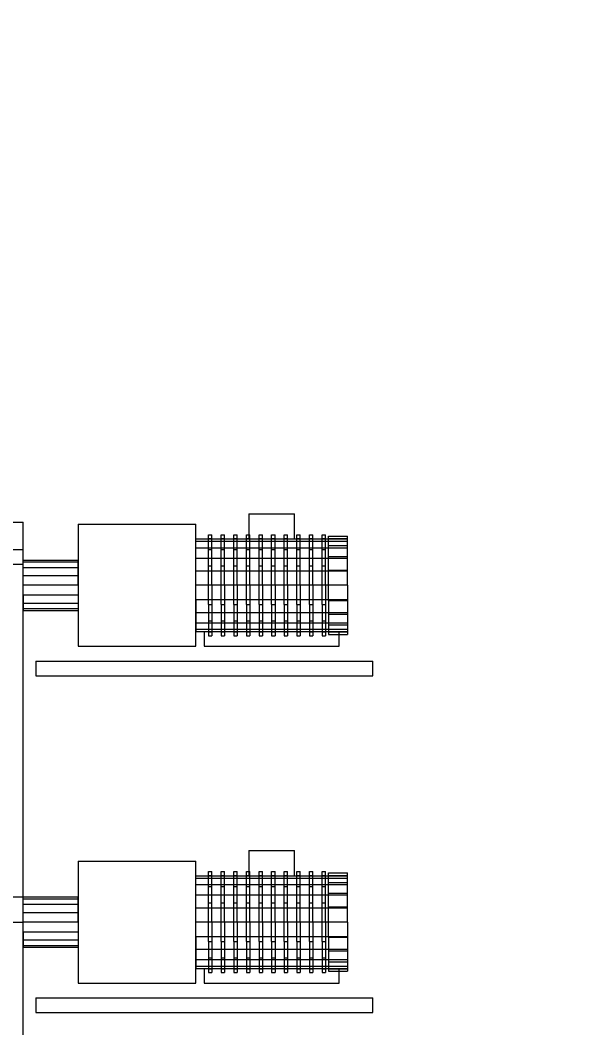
# Model space of a CAD drawing. Header units: millimetres. Extents: x -191664 to 191490, y -197311 to 10263.
# Drawn here: x 21097 to 22429, y -124401 to -122008 of the extents above; entities that cross this region are included whole.
import ezdxf

# ---------------------------------------------------------------- set-up
doc = ezdxf.new("R2010")
doc.units = ezdxf.units.MM
doc.layers.add('DET_secador_lateral', color=7, linetype='Continuous', lineweight=0)
doc.layers.add('R15_COTAS_TRANSPORTE_P', color=1, linetype='Continuous', lineweight=0)
doc.dimstyles.new('PLANTA_20', dxfattribs={"dimtxt": 50, "dimasz": 30, "dimexe": 30, "dimexo": 16, "dimgap": 20, "dimtad": 1, "dimtih": 1, "dimtoh": 1, "dimdec": 1, "dimzin": 0, "dimdsep": 46, "dimcen": 0.09, "dimadec": 0, "dimazin": 0, "dimtfac": 1, "dimtdec": 4, "dimtofl": 0, "dimtmove": 0, "dimatfit": 3, "dimfxl": 1, "dimtolj": 1, "dimtzin": 0, "dimarcsym": 0})

# ---------------------------------------------------------------- blocks, each defined once
blk = doc.blocks.new('*D133')
at = {"layer": 'Defpoints', "color": 0, "transparency": 16777216}
for p in [(439.7, -194148), (217.9, -194406.1), (-500, -194490), (-500, -194490), (500, -194490)]:
    blk.add_point(p, dxfattribs=at)
at = {"layer": 'R15_COTAS_TRANSPORTE_P', "color": 0, "lineweight": -2, "transparency": 16777216}
blk.add_arc((-500, -194490), 722.8, 2.3783, 17.6217, dxfattribs=at)
at = {"layer": 'R15_COTAS_TRANSPORTE_P', "color": 0, "transparency": 16777216}
for points in [[(184.1, -194272.8), (193.6, -194269.6), (179.2, -194242.8)], [(227.1, -194459.9), (217.2, -194460.1), (222.8, -194490)]]:
    blk.add_solid(points, dxfattribs=at)

msp = doc.modelspace()

# ---------------------------------------------------------------- linework, layer by layer
at = {"layer": 'DET_secador_lateral', "color": 251, "true_color": 0x536a64}
for p, q in [((1104.71, -123200), (21104.71, -123200)), ((21104.71, -123300), (21104.71, -123200)), ((1104.71, -123300), (21104.71, -123300)), ((21004.71, -123300), (21104.71, -123300)), ((21104.71, -125550), (21104.71, -123300)), ((21534.71, -123460), (21854.71, -123460)), ((21534.71, -123460), (21534.71, -123495)), ((21854.71, -123495), (21854.71, -123460)), ((21534.71, -123495), (21854.71, -123495)), ((21134.71, -123530), (21934.71, -123530)), ((21134.71, -123530), (21134.71, -123565)), ((21934.71, -123565), (21934.71, -123530)), ((21134.71, -123565), (21934.71, -123565)), ((1104.71, -124090), (21104.71, -124090)), ((21104.71, -124150), (21104.71, -124090)), ((1104.71, -124150), (21104.71, -124150)), ((21534.71, -124260), (21854.71, -124260)), ((21534.71, -124260), (21534.71, -124295)), ((21854.71, -124295), (21854.71, -124260)), ((21534.71, -124295), (21854.71, -124295)), ((21134.71, -124330), (21934.71, -124330)), ((21134.71, -124330), (21134.71, -124365)), ((21934.71, -124365), (21934.71, -124330)), ((21134.71, -124365), (21934.71, -124365))]:
    msp.add_line(p, q, dxfattribs=at)
at = {"layer": 'DET_secador_lateral', "color": 142, "true_color": 0x159eb4}
for p, q in [((21640.71, -123180), (21748.71, -123180)), ((21640.71, -123180), (21640.71, -123240)), ((21748.71, -123240), (21748.71, -123180)), ((21234.71, -123205), (21514.71, -123205)), ((21234.71, -123205), (21234.71, -123495)), ((21514.71, -123495), (21514.71, -123205)), ((21514.71, -123245.38), (21514.71, -123240)), ((21514.71, -123240), (21874.71, -123240)), ((21514.71, -123261.01), (21514.71, -123245.38)), ((21514.71, -123245.38), (21874.71, -123245.38)), ((21544.71, -123239.23), (21544.71, -123230.1)), ((21544.71, -123230.1), (21552.71, -123230.1)), ((21544.71, -123265.22), (21544.71, -123239.23)), ((21544.71, -123239.23), (21552.71, -123239.23)), ((21552.71, -123239.23), (21552.71, -123230.1)), ((21552.71, -123265.22), (21552.71, -123239.23)), ((21574.71, -123239.23), (21574.71, -123230.1)), ((21574.71, -123230.1), (21582.71, -123230.1)), ((21574.71, -123265.22), (21574.71, -123239.23)), ((21574.71, -123239.23), (21582.71, -123239.23)), ((21582.71, -123239.23), (21582.71, -123230.1)), ((21582.71, -123265.22), (21582.71, -123239.23)), ((21604.71, -123239.23), (21604.71, -123230.1)), ((21604.71, -123230.1), (21612.71, -123230.1)), ((21604.71, -123265.22), (21604.71, -123239.23)), ((21604.71, -123239.23), (21612.71, -123239.23)), ((21612.71, -123239.23), (21612.71, -123230.1)), ((21612.71, -123265.22), (21612.71, -123239.23)), ((21634.71, -123239.23), (21634.71, -123230.1)), ((21634.71, -123230.1), (21642.71, -123230.1)), ((21634.71, -123265.22), (21634.71, -123239.23)), ((21634.71, -123239.23), (21642.71, -123239.23)), ((21640.71, -123240), (21748.71, -123240)), ((21642.71, -123239.23), (21642.71, -123230.1)), ((21642.71, -123265.22), (21642.71, -123239.23)), ((21664.71, -123239.23), (21664.71, -123230.1)), ((21664.71, -123230.1), (21672.71, -123230.1)), ((21664.71, -123265.22), (21664.71, -123239.23)), ((21664.71, -123239.23), (21672.71, -123239.23)), ((21672.71, -123239.23), (21672.71, -123230.1)), ((21672.71, -123265.22), (21672.71, -123239.23)), ((21694.71, -123239.23), (21694.71, -123230.1)), ((21694.71, -123230.1), (21702.71, -123230.1)), ((21694.71, -123265.22), (21694.71, -123239.23)), ((21694.71, -123239.23), (21702.71, -123239.23)), ((21702.71, -123239.23), (21702.71, -123230.1)), ((21702.71, -123265.22), (21702.71, -123239.23)), ((21724.71, -123239.23), (21724.71, -123230.1)), ((21724.71, -123230.1), (21732.71, -123230.1)), ((21724.71, -123265.22), (21724.71, -123239.23)), ((21724.71, -123239.23), (21732.71, -123239.23)), ((21732.71, -123239.23), (21732.71, -123230.1)), ((21732.71, -123265.22), (21732.71, -123239.23)), ((21754.71, -123239.23), (21754.71, -123230.1)), ((21754.71, -123230.1), (21762.71, -123230.1)), ((21754.71, -123265.22), (21754.71, -123239.23)), ((21754.71, -123239.23), (21762.71, -123239.23)), ((21762.71, -123239.23), (21762.71, -123230.1)), ((21762.71, -123265.22), (21762.71, -123239.23)), ((21784.71, -123239.23), (21784.71, -123230.1)), ((21784.71, -123230.1), (21792.71, -123230.1)), ((21784.71, -123265.22), (21784.71, -123239.23)), ((21784.71, -123239.23), (21792.71, -123239.23)), ((21792.71, -123239.23), (21792.71, -123230.1)), ((21792.71, -123265.22), (21792.71, -123239.23)), ((21814.71, -123239.23), (21814.71, -123230.1)), ((21814.71, -123230.1), (21822.71, -123230.1)), ((21814.71, -123265.22), (21814.71, -123239.23)), ((21814.71, -123239.23), (21822.71, -123239.23)), ((21822.71, -123239.23), (21822.71, -123230.1)), ((21822.71, -123265.22), (21822.71, -123239.23)), ((21874.71, -123245.38), (21874.71, -123240)), ((21874.71, -123261.01), (21874.71, -123245.38)), ((21514.71, -123285.34), (21514.71, -123261.01)), ((21514.71, -123261.01), (21874.71, -123261.01)), ((21544.71, -123304.12), (21544.71, -123265.22)), ((21544.71, -123265.22), (21552.71, -123265.22)), ((21552.71, -123304.12), (21552.71, -123265.22)), ((21574.71, -123304.12), (21574.71, -123265.22)), ((21574.71, -123265.22), (21582.71, -123265.22)), ((21582.71, -123304.12), (21582.71, -123265.22)), ((21604.71, -123304.12), (21604.71, -123265.22)), ((21604.71, -123265.22), (21612.71, -123265.22)), ((21612.71, -123304.12), (21612.71, -123265.22)), ((21634.71, -123304.12), (21634.71, -123265.22)), ((21634.71, -123265.22), (21642.71, -123265.22)), ((21642.71, -123304.12), (21642.71, -123265.22)), ((21664.71, -123304.12), (21664.71, -123265.22)), ((21664.71, -123265.22), (21672.71, -123265.22)), ((21672.71, -123304.12), (21672.71, -123265.22)), ((21694.71, -123304.12), (21694.71, -123265.22)), ((21694.71, -123265.22), (21702.71, -123265.22)), ((21702.71, -123304.12), (21702.71, -123265.22)), ((21724.71, -123304.12), (21724.71, -123265.22)), ((21724.71, -123265.22), (21732.71, -123265.22)), ((21732.71, -123304.12), (21732.71, -123265.22)), ((21754.71, -123304.12), (21754.71, -123265.22)), ((21754.71, -123265.22), (21762.71, -123265.22)), ((21762.71, -123304.12), (21762.71, -123265.22)), ((21784.71, -123304.12), (21784.71, -123265.22)), ((21784.71, -123265.22), (21792.71, -123265.22)), ((21792.71, -123304.12), (21792.71, -123265.22)), ((21814.71, -123304.12), (21814.71, -123265.22)), ((21814.71, -123265.22), (21822.71, -123265.22)), ((21822.71, -123304.12), (21822.71, -123265.22)), ((21874.71, -123285.34), (21874.71, -123261.01)), ((21514.71, -123316.01), (21514.71, -123285.34)), ((21514.71, -123285.34), (21874.71, -123285.34)), ((21874.71, -123316.01), (21874.71, -123285.34)), ((21514.71, -123350), (21514.71, -123316.01)), ((21514.71, -123316.01), (21874.71, -123316.01)), ((21544.71, -123350), (21544.71, -123304.12)), ((21544.71, -123304.12), (21552.71, -123304.12)), ((21552.71, -123350), (21552.71, -123304.12)), ((21574.71, -123350), (21574.71, -123304.12)), ((21574.71, -123304.12), (21582.71, -123304.12)), ((21582.71, -123350), (21582.71, -123304.12)), ((21604.71, -123350), (21604.71, -123304.12)), ((21604.71, -123304.12), (21612.71, -123304.12)), ((21612.71, -123350), (21612.71, -123304.12)), ((21634.71, -123350), (21634.71, -123304.12)), ((21634.71, -123304.12), (21642.71, -123304.12)), ((21642.71, -123350), (21642.71, -123304.12)), ((21664.71, -123350), (21664.71, -123304.12)), ((21664.71, -123304.12), (21672.71, -123304.12)), ((21672.71, -123350), (21672.71, -123304.12)), ((21694.71, -123350), (21694.71, -123304.12)), ((21694.71, -123304.12), (21702.71, -123304.12)), ((21702.71, -123350), (21702.71, -123304.12)), ((21724.71, -123350), (21724.71, -123304.12)), ((21724.71, -123304.12), (21732.71, -123304.12)), ((21732.71, -123350), (21732.71, -123304.12)), ((21754.71, -123350), (21754.71, -123304.12)), ((21754.71, -123304.12), (21762.71, -123304.12)), ((21762.71, -123350), (21762.71, -123304.12)), ((21784.71, -123350), (21784.71, -123304.12)), ((21784.71, -123304.12), (21792.71, -123304.12)), ((21792.71, -123350), (21792.71, -123304.12)), ((21814.71, -123350), (21814.71, -123304.12)), ((21814.71, -123304.12), (21822.71, -123304.12)), ((21822.71, -123350), (21822.71, -123304.12)), ((21874.71, -123350), (21874.71, -123316.01)), ((21514.71, -123383.99), (21514.71, -123350)), ((21874.71, -123350), (21514.71, -123350)), ((21544.71, -123395.88), (21544.71, -123350)), ((21552.71, -123350), (21544.71, -123350)), ((21552.71, -123350), (21552.71, -123395.88)), ((21574.71, -123395.88), (21574.71, -123350)), ((21582.71, -123350), (21574.71, -123350)), ((21582.71, -123350), (21582.71, -123395.88)), ((21604.71, -123395.88), (21604.71, -123350)), ((21612.71, -123350), (21604.71, -123350)), ((21612.71, -123350), (21612.71, -123395.88)), ((21634.71, -123395.88), (21634.71, -123350)), ((21642.71, -123350), (21634.71, -123350)), ((21642.71, -123350), (21642.71, -123395.88)), ((21664.71, -123395.88), (21664.71, -123350)), ((21672.71, -123350), (21664.71, -123350)), ((21672.71, -123350), (21672.71, -123395.88)), ((21694.71, -123395.88), (21694.71, -123350)), ((21702.71, -123350), (21694.71, -123350)), ((21702.71, -123350), (21702.71, -123395.88)), ((21724.71, -123395.88), (21724.71, -123350)), ((21732.71, -123350), (21724.71, -123350)), ((21732.71, -123350), (21732.71, -123395.88)), ((21754.71, -123395.88), (21754.71, -123350)), ((21762.71, -123350), (21754.71, -123350)), ((21762.71, -123350), (21762.71, -123395.88)), ((21784.71, -123395.88), (21784.71, -123350)), ((21792.71, -123350), (21784.71, -123350)), ((21792.71, -123350), (21792.71, -123395.88)), ((21814.71, -123395.88), (21814.71, -123350)), ((21822.71, -123350), (21814.71, -123350)), ((21822.71, -123350), (21822.71, -123395.88)), ((21874.71, -123350), (21874.71, -123383.99)), ((21514.71, -123383.99), (21514.71, -123414.66)), ((21514.71, -123383.99), (21874.71, -123383.99)), ((21874.71, -123383.99), (21874.71, -123414.66)), ((21514.71, -123414.66), (21514.71, -123438.99)), ((21514.71, -123414.66), (21874.71, -123414.66)), ((21544.71, -123395.88), (21544.71, -123434.78)), ((21544.71, -123395.88), (21552.71, -123395.88)), ((21552.71, -123395.88), (21552.71, -123434.78)), ((21574.71, -123395.88), (21574.71, -123434.78)), ((21574.71, -123395.88), (21582.71, -123395.88)), ((21582.71, -123395.88), (21582.71, -123434.78)), ((21604.71, -123395.88), (21604.71, -123434.78)), ((21604.71, -123395.88), (21612.71, -123395.88)), ((21612.71, -123395.88), (21612.71, -123434.78)), ((21634.71, -123395.88), (21634.71, -123434.78)), ((21634.71, -123395.88), (21642.71, -123395.88)), ((21642.71, -123395.88), (21642.71, -123434.78)), ((21664.71, -123395.88), (21664.71, -123434.78)), ((21664.71, -123395.88), (21672.71, -123395.88)), ((21672.71, -123395.88), (21672.71, -123434.78)), ((21694.71, -123395.88), (21694.71, -123434.78)), ((21694.71, -123395.88), (21702.71, -123395.88)), ((21702.71, -123395.88), (21702.71, -123434.78)), ((21724.71, -123395.88), (21724.71, -123434.78)), ((21724.71, -123395.88), (21732.71, -123395.88)), ((21732.71, -123395.88), (21732.71, -123434.78)), ((21754.71, -123395.88), (21754.71, -123434.78)), ((21754.71, -123395.88), (21762.71, -123395.88)), ((21762.71, -123395.88), (21762.71, -123434.78)), ((21784.71, -123395.88), (21784.71, -123434.78)), ((21784.71, -123395.88), (21792.71, -123395.88)), ((21792.71, -123395.88), (21792.71, -123434.78)), ((21814.71, -123395.88), (21814.71, -123434.78)), ((21814.71, -123395.88), (21822.71, -123395.88)), ((21822.71, -123395.88), (21822.71, -123434.78)), ((21874.71, -123414.66), (21874.71, -123438.99)), ((21514.71, -123438.99), (21514.71, -123454.62)), ((21514.71, -123438.99), (21874.71, -123438.99)), ((21544.71, -123434.78), (21544.71, -123460.77)), ((21544.71, -123434.78), (21552.71, -123434.78)), ((21552.71, -123434.78), (21552.71, -123460.77)), ((21574.71, -123434.78), (21574.71, -123460.77)), ((21574.71, -123434.78), (21582.71, -123434.78)), ((21582.71, -123434.78), (21582.71, -123460.77)), ((21604.71, -123434.78), (21604.71, -123460.77)), ((21604.71, -123434.78), (21612.71, -123434.78)), ((21612.71, -123434.78), (21612.71, -123460.77)), ((21634.71, -123434.78), (21634.71, -123460.77)), ((21634.71, -123434.78), (21642.71, -123434.78)), ((21642.71, -123434.78), (21642.71, -123460.77)), ((21664.71, -123434.78), (21664.71, -123460.77)), ((21664.71, -123434.78), (21672.71, -123434.78)), ((21672.71, -123434.78), (21672.71, -123460.77)), ((21694.71, -123434.78), (21694.71, -123460.77)), ((21694.71, -123434.78), (21702.71, -123434.78)), ((21702.71, -123434.78), (21702.71, -123460.77)), ((21724.71, -123434.78), (21724.71, -123460.77)), ((21724.71, -123434.78), (21732.71, -123434.78)), ((21732.71, -123434.78), (21732.71, -123460.77)), ((21754.71, -123434.78), (21754.71, -123460.77)), ((21754.71, -123434.78), (21762.71, -123434.78)), ((21762.71, -123434.78), (21762.71, -123460.77)), ((21784.71, -123434.78), (21784.71, -123460.77)), ((21784.71, -123434.78), (21792.71, -123434.78)), ((21792.71, -123434.78), (21792.71, -123460.77)), ((21814.71, -123434.78), (21814.71, -123460.77)), ((21814.71, -123434.78), (21822.71, -123434.78)), ((21822.71, -123434.78), (21822.71, -123460.77)), ((21874.71, -123438.99), (21874.71, -123454.62)), ((21514.71, -123454.62), (21514.71, -123460)), ((21514.71, -123454.62), (21874.71, -123454.62)), ((21514.71, -123460), (21874.71, -123460)), ((21544.71, -123460.77), (21544.71, -123469.9)), ((21544.71, -123460.77), (21552.71, -123460.77)), ((21552.71, -123460.77), (21552.71, -123469.9)), ((21574.71, -123460.77), (21574.71, -123469.9)), ((21574.71, -123460.77), (21582.71, -123460.77)), ((21582.71, -123460.77), (21582.71, -123469.9)), ((21604.71, -123460.77), (21604.71, -123469.9)), ((21604.71, -123460.77), (21612.71, -123460.77)), ((21612.71, -123460.77), (21612.71, -123469.9)), ((21634.71, -123460.77), (21634.71, -123469.9)), ((21634.71, -123460.77), (21642.71, -123460.77)), ((21642.71, -123460.77), (21642.71, -123469.9)), ((21664.71, -123460.77), (21664.71, -123469.9)), ((21664.71, -123460.77), (21672.71, -123460.77)), ((21672.71, -123460.77), (21672.71, -123469.9)), ((21694.71, -123460.77), (21694.71, -123469.9)), ((21694.71, -123460.77), (21702.71, -123460.77)), ((21702.71, -123460.77), (21702.71, -123469.9)), ((21724.71, -123460.77), (21724.71, -123469.9)), ((21724.71, -123460.77), (21732.71, -123460.77)), ((21732.71, -123460.77), (21732.71, -123469.9)), ((21754.71, -123460.77), (21754.71, -123469.9)), ((21754.71, -123460.77), (21762.71, -123460.77)), ((21762.71, -123460.77), (21762.71, -123469.9)), ((21784.71, -123460.77), (21784.71, -123469.9)), ((21784.71, -123460.77), (21792.71, -123460.77)), ((21792.71, -123460.77), (21792.71, -123469.9)), ((21814.71, -123460.77), (21814.71, -123469.9)), ((21814.71, -123460.77), (21822.71, -123460.77)), ((21822.71, -123460.77), (21822.71, -123469.9)), ((21874.71, -123454.62), (21874.71, -123460)), ((21544.71, -123469.9), (21552.71, -123469.9)), ((21574.71, -123469.9), (21582.71, -123469.9)), ((21604.71, -123469.9), (21612.71, -123469.9)), ((21634.71, -123469.9), (21642.71, -123469.9)), ((21664.71, -123469.9), (21672.71, -123469.9)), ((21694.71, -123469.9), (21702.71, -123469.9)), ((21724.71, -123469.9), (21732.71, -123469.9)), ((21754.71, -123469.9), (21762.71, -123469.9)), ((21784.71, -123469.9), (21792.71, -123469.9)), ((21814.71, -123469.9), (21822.71, -123469.9)), ((21234.71, -123495), (21514.71, -123495)), ((21640.71, -123980), (21748.71, -123980)), ((21640.71, -123980), (21640.71, -124040)), ((21748.71, -124040), (21748.71, -123980)), ((21234.71, -124005), (21514.71, -124005)), ((21234.71, -124005), (21234.71, -124295)), ((21514.71, -124295), (21514.71, -124005)), ((21544.71, -124039.23), (21544.71, -124030.1)), ((21544.71, -124030.1), (21552.71, -124030.1)), ((21552.71, -124039.23), (21552.71, -124030.1)), ((21574.71, -124039.23), (21574.71, -124030.1)), ((21574.71, -124030.1), (21582.71, -124030.1)), ((21582.71, -124039.23), (21582.71, -124030.1)), ((21604.71, -124039.23), (21604.71, -124030.1)), ((21604.71, -124030.1), (21612.71, -124030.1)), ((21612.71, -124039.23), (21612.71, -124030.1)), ((21634.71, -124039.23), (21634.71, -124030.1)), ((21634.71, -124030.1), (21642.71, -124030.1)), ((21642.71, -124039.23), (21642.71, -124030.1)), ((21664.71, -124039.23), (21664.71, -124030.1)), ((21664.71, -124030.1), (21672.71, -124030.1)), ((21672.71, -124039.23), (21672.71, -124030.1)), ((21694.71, -124039.23), (21694.71, -124030.1)), ((21694.71, -124030.1), (21702.71, -124030.1)), ((21702.71, -124039.23), (21702.71, -124030.1)), ((21724.71, -124039.23), (21724.71, -124030.1)), ((21724.71, -124030.1), (21732.71, -124030.1)), ((21732.71, -124039.23), (21732.71, -124030.1)), ((21754.71, -124039.23), (21754.71, -124030.1)), ((21754.71, -124030.1), (21762.71, -124030.1)), ((21762.71, -124039.23), (21762.71, -124030.1)), ((21784.71, -124039.23), (21784.71, -124030.1)), ((21784.71, -124030.1), (21792.71, -124030.1)), ((21792.71, -124039.23), (21792.71, -124030.1)), ((21814.71, -124039.23), (21814.71, -124030.1)), ((21814.71, -124030.1), (21822.71, -124030.1)), ((21822.71, -124039.23), (21822.71, -124030.1)), ((21514.71, -124045.38), (21514.71, -124040)), ((21514.71, -124040), (21874.71, -124040)), ((21514.71, -124061.01), (21514.71, -124045.38)), ((21514.71, -124045.38), (21874.71, -124045.38)), ((21514.71, -124085.34), (21514.71, -124061.01)), ((21514.71, -124061.01), (21874.71, -124061.01)), ((21544.71, -124065.22), (21544.71, -124039.23)), ((21544.71, -124039.23), (21552.71, -124039.23)), ((21552.71, -124065.22), (21552.71, -124039.23)), ((21574.71, -124065.22), (21574.71, -124039.23)), ((21574.71, -124039.23), (21582.71, -124039.23)), ((21582.71, -124065.22), (21582.71, -124039.23)), ((21604.71, -124065.22), (21604.71, -124039.23)), ((21604.71, -124039.23), (21612.71, -124039.23)), ((21612.71, -124065.22), (21612.71, -124039.23)), ((21634.71, -124065.22), (21634.71, -124039.23)), ((21634.71, -124039.23), (21642.71, -124039.23)), ((21640.71, -124040), (21748.71, -124040)), ((21642.71, -124065.22), (21642.71, -124039.23)), ((21664.71, -124065.22), (21664.71, -124039.23)), ((21664.71, -124039.23), (21672.71, -124039.23)), ((21672.71, -124065.22), (21672.71, -124039.23)), ((21694.71, -124065.22), (21694.71, -124039.23)), ((21694.71, -124039.23), (21702.71, -124039.23)), ((21702.71, -124065.22), (21702.71, -124039.23)), ((21724.71, -124065.22), (21724.71, -124039.23)), ((21724.71, -124039.23), (21732.71, -124039.23)), ((21732.71, -124065.22), (21732.71, -124039.23)), ((21754.71, -124065.22), (21754.71, -124039.23)), ((21754.71, -124039.23), (21762.71, -124039.23)), ((21762.71, -124065.22), (21762.71, -124039.23)), ((21784.71, -124065.22), (21784.71, -124039.23)), ((21784.71, -124039.23), (21792.71, -124039.23)), ((21792.71, -124065.22), (21792.71, -124039.23)), ((21814.71, -124065.22), (21814.71, -124039.23)), ((21814.71, -124039.23), (21822.71, -124039.23)), ((21822.71, -124065.22), (21822.71, -124039.23)), ((21874.71, -124045.38), (21874.71, -124040)), ((21874.71, -124061.01), (21874.71, -124045.38)), ((21874.71, -124085.34), (21874.71, -124061.01)), ((21514.71, -124116.01), (21514.71, -124085.34)), ((21514.71, -124085.34), (21874.71, -124085.34)), ((21544.71, -124104.12), (21544.71, -124065.22)), ((21544.71, -124065.22), (21552.71, -124065.22)), ((21552.71, -124104.12), (21552.71, -124065.22)), ((21574.71, -124104.12), (21574.71, -124065.22)), ((21574.71, -124065.22), (21582.71, -124065.22)), ((21582.71, -124104.12), (21582.71, -124065.22)), ((21604.71, -124104.12), (21604.71, -124065.22)), ((21604.71, -124065.22), (21612.71, -124065.22)), ((21612.71, -124104.12), (21612.71, -124065.22)), ((21634.71, -124104.12), (21634.71, -124065.22)), ((21634.71, -124065.22), (21642.71, -124065.22)), ((21642.71, -124104.12), (21642.71, -124065.22)), ((21664.71, -124104.12), (21664.71, -124065.22)), ((21664.71, -124065.22), (21672.71, -124065.22)), ((21672.71, -124104.12), (21672.71, -124065.22)), ((21694.71, -124104.12), (21694.71, -124065.22)), ((21694.71, -124065.22), (21702.71, -124065.22)), ((21702.71, -124104.12), (21702.71, -124065.22)), ((21724.71, -124104.12), (21724.71, -124065.22)), ((21724.71, -124065.22), (21732.71, -124065.22)), ((21732.71, -124104.12), (21732.71, -124065.22)), ((21754.71, -124104.12), (21754.71, -124065.22)), ((21754.71, -124065.22), (21762.71, -124065.22)), ((21762.71, -124104.12), (21762.71, -124065.22)), ((21784.71, -124104.12), (21784.71, -124065.22)), ((21784.71, -124065.22), (21792.71, -124065.22)), ((21792.71, -124104.12), (21792.71, -124065.22)), ((21814.71, -124104.12), (21814.71, -124065.22)), ((21814.71, -124065.22), (21822.71, -124065.22)), ((21822.71, -124104.12), (21822.71, -124065.22)), ((21874.71, -124116.01), (21874.71, -124085.34)), ((21544.71, -124150), (21544.71, -124104.12)), ((21544.71, -124104.12), (21552.71, -124104.12)), ((21552.71, -124150), (21552.71, -124104.12)), ((21574.71, -124150), (21574.71, -124104.12)), ((21574.71, -124104.12), (21582.71, -124104.12)), ((21582.71, -124150), (21582.71, -124104.12)), ((21604.71, -124150), (21604.71, -124104.12)), ((21604.71, -124104.12), (21612.71, -124104.12)), ((21612.71, -124150), (21612.71, -124104.12)), ((21634.71, -124150), (21634.71, -124104.12)), ((21634.71, -124104.12), (21642.71, -124104.12)), ((21642.71, -124150), (21642.71, -124104.12)), ((21664.71, -124150), (21664.71, -124104.12)), ((21664.71, -124104.12), (21672.71, -124104.12)), ((21672.71, -124150), (21672.71, -124104.12)), ((21694.71, -124150), (21694.71, -124104.12)), ((21694.71, -124104.12), (21702.71, -124104.12)), ((21702.71, -124150), (21702.71, -124104.12)), ((21724.71, -124150), (21724.71, -124104.12)), ((21724.71, -124104.12), (21732.71, -124104.12)), ((21732.71, -124150), (21732.71, -124104.12)), ((21754.71, -124150), (21754.71, -124104.12)), ((21754.71, -124104.12), (21762.71, -124104.12)), ((21762.71, -124150), (21762.71, -124104.12)), ((21784.71, -124150), (21784.71, -124104.12)), ((21784.71, -124104.12), (21792.71, -124104.12)), ((21792.71, -124150), (21792.71, -124104.12)), ((21814.71, -124150), (21814.71, -124104.12)), ((21814.71, -124104.12), (21822.71, -124104.12)), ((21822.71, -124150), (21822.71, -124104.12)), ((21514.71, -124150), (21514.71, -124116.01)), ((21514.71, -124116.01), (21874.71, -124116.01)), ((21874.71, -124150), (21874.71, -124116.01)), ((21514.71, -124183.99), (21514.71, -124150)), ((21874.71, -124150), (21514.71, -124150)), ((21544.71, -124195.88), (21544.71, -124150)), ((21552.71, -124150), (21544.71, -124150)), ((21552.71, -124150), (21552.71, -124195.88)), ((21574.71, -124195.88), (21574.71, -124150)), ((21582.71, -124150), (21574.71, -124150)), ((21582.71, -124150), (21582.71, -124195.88)), ((21604.71, -124195.88), (21604.71, -124150)), ((21612.71, -124150), (21604.71, -124150)), ((21612.71, -124150), (21612.71, -124195.88)), ((21634.71, -124195.88), (21634.71, -124150)), ((21642.71, -124150), (21634.71, -124150)), ((21642.71, -124150), (21642.71, -124195.88)), ((21664.71, -124195.88), (21664.71, -124150)), ((21672.71, -124150), (21664.71, -124150)), ((21672.71, -124150), (21672.71, -124195.88)), ((21694.71, -124195.88), (21694.71, -124150)), ((21702.71, -124150), (21694.71, -124150)), ((21702.71, -124150), (21702.71, -124195.88)), ((21724.71, -124195.88), (21724.71, -124150)), ((21732.71, -124150), (21724.71, -124150)), ((21732.71, -124150), (21732.71, -124195.88)), ((21754.71, -124195.88), (21754.71, -124150)), ((21762.71, -124150), (21754.71, -124150)), ((21762.71, -124150), (21762.71, -124195.88)), ((21784.71, -124195.88), (21784.71, -124150)), ((21792.71, -124150), (21784.71, -124150)), ((21792.71, -124150), (21792.71, -124195.88)), ((21814.71, -124195.88), (21814.71, -124150)), ((21822.71, -124150), (21814.71, -124150)), ((21822.71, -124150), (21822.71, -124195.88)), ((21874.71, -124150), (21874.71, -124183.99)), ((21514.71, -124183.99), (21514.71, -124214.66)), ((21514.71, -124183.99), (21874.71, -124183.99)), ((21544.71, -124195.88), (21544.71, -124234.78)), ((21544.71, -124195.88), (21552.71, -124195.88)), ((21552.71, -124195.88), (21552.71, -124234.78)), ((21574.71, -124195.88), (21574.71, -124234.78)), ((21574.71, -124195.88), (21582.71, -124195.88)), ((21582.71, -124195.88), (21582.71, -124234.78)), ((21604.71, -124195.88), (21604.71, -124234.78)), ((21604.71, -124195.88), (21612.71, -124195.88)), ((21612.71, -124195.88), (21612.71, -124234.78)), ((21634.71, -124195.88), (21634.71, -124234.78)), ((21634.71, -124195.88), (21642.71, -124195.88)), ((21642.71, -124195.88), (21642.71, -124234.78)), ((21664.71, -124195.88), (21664.71, -124234.78)), ((21664.71, -124195.88), (21672.71, -124195.88)), ((21672.71, -124195.88), (21672.71, -124234.78)), ((21694.71, -124195.88), (21694.71, -124234.78)), ((21694.71, -124195.88), (21702.71, -124195.88)), ((21702.71, -124195.88), (21702.71, -124234.78)), ((21724.71, -124195.88), (21724.71, -124234.78)), ((21724.71, -124195.88), (21732.71, -124195.88)), ((21732.71, -124195.88), (21732.71, -124234.78)), ((21754.71, -124195.88), (21754.71, -124234.78)), ((21754.71, -124195.88), (21762.71, -124195.88)), ((21762.71, -124195.88), (21762.71, -124234.78)), ((21784.71, -124195.88), (21784.71, -124234.78)), ((21784.71, -124195.88), (21792.71, -124195.88)), ((21792.71, -124195.88), (21792.71, -124234.78)), ((21814.71, -124195.88), (21814.71, -124234.78)), ((21814.71, -124195.88), (21822.71, -124195.88)), ((21822.71, -124195.88), (21822.71, -124234.78)), ((21874.71, -124183.99), (21874.71, -124214.66)), ((21514.71, -124214.66), (21514.71, -124238.99)), ((21514.71, -124214.66), (21874.71, -124214.66)), ((21874.71, -124214.66), (21874.71, -124238.99)), ((21514.71, -124238.99), (21514.71, -124254.62)), ((21514.71, -124238.99), (21874.71, -124238.99)), ((21544.71, -124234.78), (21544.71, -124260.77)), ((21544.71, -124234.78), (21552.71, -124234.78)), ((21552.71, -124234.78), (21552.71, -124260.77)), ((21574.71, -124234.78), (21574.71, -124260.77)), ((21574.71, -124234.78), (21582.71, -124234.78)), ((21582.71, -124234.78), (21582.71, -124260.77)), ((21604.71, -124234.78), (21604.71, -124260.77)), ((21604.71, -124234.78), (21612.71, -124234.78)), ((21612.71, -124234.78), (21612.71, -124260.77)), ((21634.71, -124234.78), (21634.71, -124260.77)), ((21634.71, -124234.78), (21642.71, -124234.78)), ((21642.71, -124234.78), (21642.71, -124260.77)), ((21664.71, -124234.78), (21664.71, -124260.77)), ((21664.71, -124234.78), (21672.71, -124234.78)), ((21672.71, -124234.78), (21672.71, -124260.77)), ((21694.71, -124234.78), (21694.71, -124260.77)), ((21694.71, -124234.78), (21702.71, -124234.78)), ((21702.71, -124234.78), (21702.71, -124260.77)), ((21724.71, -124234.78), (21724.71, -124260.77)), ((21724.71, -124234.78), (21732.71, -124234.78)), ((21732.71, -124234.78), (21732.71, -124260.77)), ((21754.71, -124234.78), (21754.71, -124260.77)), ((21754.71, -124234.78), (21762.71, -124234.78)), ((21762.71, -124234.78), (21762.71, -124260.77)), ((21784.71, -124234.78), (21784.71, -124260.77)), ((21784.71, -124234.78), (21792.71, -124234.78)), ((21792.71, -124234.78), (21792.71, -124260.77)), ((21814.71, -124234.78), (21814.71, -124260.77)), ((21814.71, -124234.78), (21822.71, -124234.78)), ((21822.71, -124234.78), (21822.71, -124260.77)), ((21874.71, -124238.99), (21874.71, -124254.62)), ((21514.71, -124254.62), (21514.71, -124260)), ((21514.71, -124254.62), (21874.71, -124254.62)), ((21514.71, -124260), (21874.71, -124260)), ((21544.71, -124260.77), (21544.71, -124269.9)), ((21544.71, -124260.77), (21552.71, -124260.77)), ((21544.71, -124269.9), (21552.71, -124269.9)), ((21552.71, -124260.77), (21552.71, -124269.9)), ((21574.71, -124260.77), (21574.71, -124269.9)), ((21574.71, -124260.77), (21582.71, -124260.77)), ((21574.71, -124269.9), (21582.71, -124269.9)), ((21582.71, -124260.77), (21582.71, -124269.9)), ((21604.71, -124260.77), (21604.71, -124269.9)), ((21604.71, -124260.77), (21612.71, -124260.77)), ((21604.71, -124269.9), (21612.71, -124269.9)), ((21612.71, -124260.77), (21612.71, -124269.9)), ((21634.71, -124260.77), (21634.71, -124269.9)), ((21634.71, -124260.77), (21642.71, -124260.77)), ((21634.71, -124269.9), (21642.71, -124269.9)), ((21642.71, -124260.77), (21642.71, -124269.9)), ((21664.71, -124260.77), (21664.71, -124269.9)), ((21664.71, -124260.77), (21672.71, -124260.77)), ((21664.71, -124269.9), (21672.71, -124269.9)), ((21672.71, -124260.77), (21672.71, -124269.9)), ((21694.71, -124260.77), (21694.71, -124269.9)), ((21694.71, -124260.77), (21702.71, -124260.77)), ((21694.71, -124269.9), (21702.71, -124269.9)), ((21702.71, -124260.77), (21702.71, -124269.9)), ((21724.71, -124260.77), (21724.71, -124269.9)), ((21724.71, -124260.77), (21732.71, -124260.77)), ((21724.71, -124269.9), (21732.71, -124269.9)), ((21732.71, -124260.77), (21732.71, -124269.9)), ((21754.71, -124260.77), (21754.71, -124269.9)), ((21754.71, -124260.77), (21762.71, -124260.77)), ((21754.71, -124269.9), (21762.71, -124269.9)), ((21762.71, -124260.77), (21762.71, -124269.9)), ((21784.71, -124260.77), (21784.71, -124269.9)), ((21784.71, -124260.77), (21792.71, -124260.77)), ((21784.71, -124269.9), (21792.71, -124269.9)), ((21792.71, -124260.77), (21792.71, -124269.9)), ((21814.71, -124260.77), (21814.71, -124269.9)), ((21814.71, -124260.77), (21822.71, -124260.77)), ((21814.71, -124269.9), (21822.71, -124269.9)), ((21822.71, -124260.77), (21822.71, -124269.9)), ((21874.71, -124254.62), (21874.71, -124260)), ((21234.71, -124295), (21514.71, -124295))]:
    msp.add_line(p, q, dxfattribs=at)
at = {"layer": 'DET_secador_lateral', "color": 129, "true_color": 0x304542}
for p, q in [((21829.71, -123239.11), (21829.71, -123233.4)), ((21829.71, -123233.4), (21874.71, -123233.4)), ((21829.71, -123255.67), (21829.71, -123239.11)), ((21829.71, -123239.11), (21874.71, -123239.11)), ((21874.71, -123239.11), (21874.71, -123233.4)), ((21874.71, -123255.67), (21874.71, -123239.11)), ((21829.71, -123281.46), (21829.71, -123255.67)), ((21829.71, -123255.67), (21874.71, -123255.67)), ((21874.71, -123281.46), (21874.71, -123255.67)), ((21829.71, -123313.97), (21829.71, -123281.46)), ((21829.71, -123281.46), (21874.71, -123281.46)), ((21874.71, -123313.97), (21874.71, -123281.46)), ((21829.71, -123350), (21829.71, -123313.97)), ((21829.71, -123313.97), (21874.71, -123313.97)), ((21874.71, -123350), (21874.71, -123313.97)), ((21829.71, -123386.03), (21829.71, -123350)), ((21874.71, -123350), (21829.71, -123350)), ((21874.71, -123350), (21874.71, -123386.03)), ((21829.71, -123386.03), (21829.71, -123418.54)), ((21829.71, -123386.03), (21874.71, -123386.03)), ((21874.71, -123386.03), (21874.71, -123418.54)), ((21829.71, -123418.54), (21829.71, -123444.33)), ((21829.71, -123418.54), (21874.71, -123418.54)), ((21874.71, -123418.54), (21874.71, -123444.33)), ((21829.71, -123444.33), (21829.71, -123460.89)), ((21829.71, -123444.33), (21874.71, -123444.33)), ((21829.71, -123460.89), (21829.71, -123466.6)), ((21829.71, -123460.89), (21874.71, -123460.89)), ((21874.71, -123444.33), (21874.71, -123460.89)), ((21874.71, -123460.89), (21874.71, -123466.6)), ((21829.71, -123466.6), (21874.71, -123466.6)), ((21829.71, -124039.11), (21829.71, -124033.4)), ((21829.71, -124033.4), (21874.71, -124033.4)), ((21874.71, -124039.11), (21874.71, -124033.4)), ((21829.71, -124055.67), (21829.71, -124039.11)), ((21829.71, -124039.11), (21874.71, -124039.11)), ((21829.71, -124081.46), (21829.71, -124055.67)), ((21829.71, -124055.67), (21874.71, -124055.67)), ((21874.71, -124055.67), (21874.71, -124039.11)), ((21874.71, -124081.46), (21874.71, -124055.67)), ((21829.71, -124113.97), (21829.71, -124081.46)), ((21829.71, -124081.46), (21874.71, -124081.46)), ((21874.71, -124113.97), (21874.71, -124081.46)), ((21829.71, -124150), (21829.71, -124113.97)), ((21829.71, -124113.97), (21874.71, -124113.97)), ((21874.71, -124150), (21874.71, -124113.97)), ((21829.71, -124186.03), (21829.71, -124150)), ((21874.71, -124150), (21829.71, -124150)), ((21874.71, -124150), (21874.71, -124186.03)), ((21829.71, -124186.03), (21829.71, -124218.54)), ((21829.71, -124186.03), (21874.71, -124186.03)), ((21874.71, -124186.03), (21874.71, -124218.54)), ((21829.71, -124218.54), (21829.71, -124244.33)), ((21829.71, -124218.54), (21874.71, -124218.54)), ((21874.71, -124218.54), (21874.71, -124244.33)), ((21829.71, -124244.33), (21829.71, -124260.89)), ((21829.71, -124244.33), (21874.71, -124244.33)), ((21874.71, -124244.33), (21874.71, -124260.89)), ((21829.71, -124260.89), (21829.71, -124266.6)), ((21829.71, -124260.89), (21874.71, -124260.89)), ((21829.71, -124266.6), (21874.71, -124266.6)), ((21874.71, -124260.89), (21874.71, -124266.6))]:
    msp.add_line(p, q, dxfattribs=at)
at = {"layer": 'DET_secador_lateral', "color": 9, "true_color": 0xb8c6c1}
for p in [(21079.71, -123265), (21104.71, -125025)]:
    msp.add_line(p, (21104.71, -123265), dxfattribs=at)
at = {"layer": 'DET_secador_lateral', "color": 43, "true_color": 0xe7bf45}
for p, q in [((21104.71, -123294.57), (21104.71, -123290)), ((21104.71, -123290), (21234.71, -123290)), ((21104.71, -123307.57), (21104.71, -123294.57)), ((21104.71, -123294.57), (21234.71, -123294.57)), ((21234.71, -123294.57), (21234.71, -123290)), ((21234.71, -123307.57), (21234.71, -123294.57)), ((21104.71, -123327.04), (21104.71, -123307.57)), ((21104.71, -123307.57), (21234.71, -123307.57)), ((21234.71, -123327.04), (21234.71, -123307.57)), ((21104.71, -123350), (21104.71, -123327.04)), ((21104.71, -123327.04), (21234.71, -123327.04)), ((21234.71, -123350), (21234.71, -123327.04)), ((21104.71, -123372.96), (21104.71, -123350)), ((21234.71, -123350), (21104.71, -123350)), ((21234.71, -123350), (21234.71, -123372.96)), ((21104.71, -123372.96), (21104.71, -123392.43)), ((21104.71, -123372.96), (21234.71, -123372.96)), ((21234.71, -123372.96), (21234.71, -123392.43)), ((21104.71, -123392.43), (21104.71, -123405.43)), ((21104.71, -123392.43), (21234.71, -123392.43)), ((21104.71, -123405.43), (21104.71, -123410)), ((21104.71, -123405.43), (21234.71, -123405.43)), ((21104.71, -123410), (21234.71, -123410)), ((21234.71, -123392.43), (21234.71, -123405.43)), ((21234.71, -123405.43), (21234.71, -123410)), ((21104.71, -124094.57), (21104.71, -124090)), ((21104.71, -124090), (21234.71, -124090)), ((21104.71, -124107.57), (21104.71, -124094.57)), ((21104.71, -124094.57), (21234.71, -124094.57)), ((21104.71, -124127.04), (21104.71, -124107.57)), ((21104.71, -124107.57), (21234.71, -124107.57)), ((21234.71, -124094.57), (21234.71, -124090)), ((21234.71, -124107.57), (21234.71, -124094.57)), ((21234.71, -124127.04), (21234.71, -124107.57)), ((21104.71, -124150), (21104.71, -124127.04)), ((21104.71, -124127.04), (21234.71, -124127.04)), ((21234.71, -124150), (21234.71, -124127.04)), ((21104.71, -124172.96), (21104.71, -124150)), ((21234.71, -124150), (21104.71, -124150)), ((21234.71, -124150), (21234.71, -124172.96)), ((21104.71, -124172.96), (21104.71, -124192.43)), ((21104.71, -124172.96), (21234.71, -124172.96)), ((21234.71, -124172.96), (21234.71, -124192.43)), ((21104.71, -124192.43), (21104.71, -124205.43)), ((21104.71, -124192.43), (21234.71, -124192.43)), ((21104.71, -124205.43), (21104.71, -124210)), ((21104.71, -124205.43), (21234.71, -124205.43)), ((21234.71, -124192.43), (21234.71, -124205.43)), ((21234.71, -124205.43), (21234.71, -124210)), ((21104.71, -124210), (21234.71, -124210))]:
    msp.add_line(p, q, dxfattribs=at)

# ---------------------------------------------------------------- dimensions: what is measured, and where the dimension line sits
at = {"layer": 'R15_COTAS_TRANSPORTE_P'}
dim = msp.add_angular_dim_2l(base=(217.89, -194406.09), line1=((-500, -194490), (500, -194490)), line2=((-500, -194490), (439.69, -194147.98)), dimstyle='PLANTA_20', dxfattribs=at)
dim.commit()
dim.dimension.update_dxf_attribs({"geometry": '*D133', "text_midpoint": (191490.46, -33543.69)})

doc.saveas('drawing.dxf')
